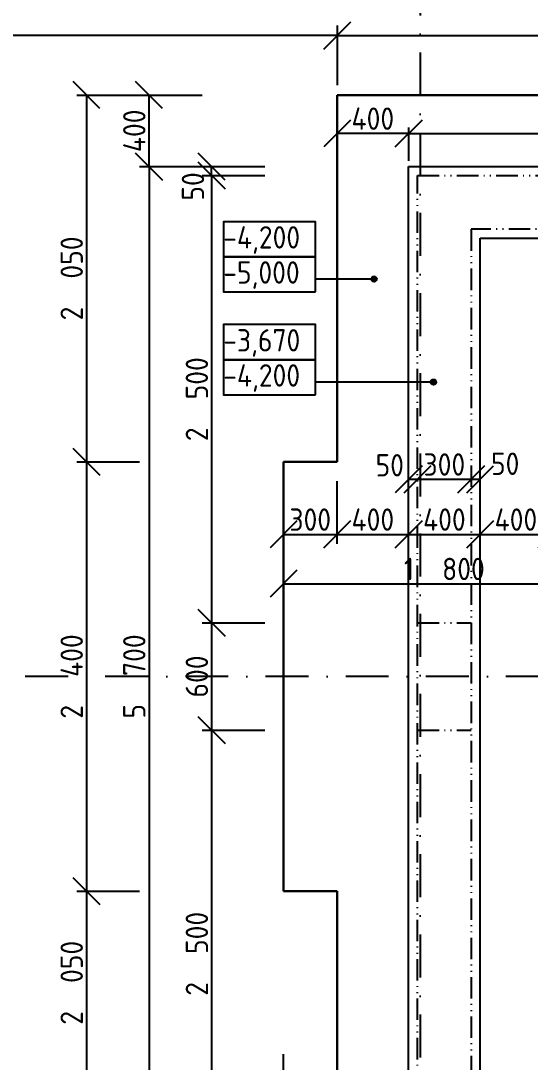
# Model space of a CAD drawing. Extents: x 4511820 to 5180432, y -1526536 to -944957.
# Drawn here: x 4987152 to 4990001, y -1487974 to -1482153 of the extents above; entities that cross this region are included whole.
import ezdxf

# ---------------------------------------------------------------- set-up
doc = ezdxf.new("R2010")
doc.units = 0
doc.header["$MEASUREMENT"] = 0
doc.linetypes.add('ACAD_ISO12W100', pattern=[22, 12, -3, 0.5, -3, 0.5, -3])
doc.linetypes.add('BODKOCIARKOVANA_3', pattern=[5.6, 3, -1.3, 0, -1.3])
doc.layers.get('0').update_dxf_attribs({"linetype": 'CONTINUOUS'})
doc.layers.get('Defpoints').update_dxf_attribs({"color": 61, "linetype": 'CONTINUOUS'})
for name, color, linetype in [('KÓTY', 4, 'CONTINUOUS'), ('MÚRY', 1, 'CONTINUOUS'), ('osi', 253, 'CONTINUOUS'), ('TENKÁ', 7, 'CONTINUOUS')]:
    doc.layers.add(name, color=color, linetype=linetype)
doc.styles.add('STYLE1', font='isocp.shx')
doc.dimstyles.new('STANDARD-50', dxfattribs={"dimtxt": 125, "dimasz": 150, "dimexe": 10, "dimexo": 200, "dimgap": 20, "dimtad": 1, "dimdsep": 46, "dimlunit": 6, "dimtxsty": 'STYLE1', "dimblk1": 'OBLIQUE', "dimblk2": 'OBLIQUE', "dimsah": 1, "dimcen": 2.5, "dimse1": 1, "dimse2": 1, "dimadec": 0, "dimazin": 0, "dimtfac": 1, "dimtmove": 1, "dimatfit": 3, "dimldrblk": 'OBLIQUE', "dimfxl": 1, "dimtolj": 1, "dimtzin": 0, "dimarcsym": 0})

# ---------------------------------------------------------------- blocks, each defined once
blk = doc.blocks.new('_OBLIQUE')
at = {"color": 0, "linetype": 'ByBlock'}
blk.add_line((-0.5, -0.5), (0.5, 0.5), dxfattribs=at)
blk = doc.blocks.new('*D43003')
at = {"layer": 'Defpoints', "color": 0}
for p in [(4986736, -1487018), (4988621, -1487018), (4988621, -1488226)]:
    blk.add_point(p, dxfattribs=at)
at = {"layer": 'KÓTY', "color": 0, "lineweight": -2}
blk.add_line((4986736, -1488226), (4988621, -1488226), dxfattribs=at)
at = {"layer": 'KÓTY', "color": 0, "linetype": 'ByBlock', "lineweight": -2, "xscale": 150, "yscale": 150, "zscale": 150, "rotation": 180}
blk.add_blockref('_OBLIQUE', (4986736, -1488226), dxfattribs=at)
at = {"layer": 'KÓTY', "color": 0, "linetype": 'ByBlock', "lineweight": -2, "xscale": 150, "yscale": 150, "zscale": 150}
blk.add_blockref('_OBLIQUE', (4988621, -1488226), dxfattribs=at)
at = {"layer": 'KÓTY', "color": 0, "insert": (4987109, -1488143.5), "char_height": 125, "attachment_point": 5, "style": 'STYLE1'}
blk.add_mtext('\\A1;1ﾠ885', dxfattribs=at)
blk = doc.blocks.new('*D43004')
at = {"layer": 'Defpoints', "color": 0}
for p in [(4988621, -1487018), (4988921, -1487018), (4988921, -1488226)]:
    blk.add_point(p, dxfattribs=at)
at = {"layer": 'KÓTY', "color": 0, "lineweight": -2}
blk.add_line((4988621, -1488226), (4988921, -1488226), dxfattribs=at)
at = {"layer": 'KÓTY', "color": 0, "linetype": 'ByBlock', "lineweight": -2, "xscale": 150, "yscale": 150, "zscale": 150, "rotation": 180}
blk.add_blockref('_OBLIQUE', (4988621, -1488226), dxfattribs=at)
at = {"layer": 'KÓTY', "color": 0, "linetype": 'ByBlock', "lineweight": -2, "xscale": 150, "yscale": 150, "zscale": 150}
blk.add_blockref('_OBLIQUE', (4988921, -1488226), dxfattribs=at)
at = {"layer": 'KÓTY', "color": 0, "insert": (4988771, -1488143.5), "char_height": 125, "attachment_point": 5, "style": 'STYLE1'}
blk.add_mtext('\\A1;300', dxfattribs=at)
blk = doc.blocks.new('*D43005')
at = {"layer": 'Defpoints', "color": 0}
for p in [(4993051, -1482236), (4988921, -1482568), (4993051, -1482568)]:
    blk.add_point(p, dxfattribs=at)
at = {"layer": 'KÓTY', "color": 0, "lineweight": -2}
blk.add_line((4988921, -1482236), (4993051, -1482236), dxfattribs=at)
at = {"layer": 'KÓTY', "color": 0, "linetype": 'ByBlock', "lineweight": -2, "xscale": 150, "yscale": 150, "zscale": 150, "rotation": 180}
blk.add_blockref('_OBLIQUE', (4988921, -1482236), dxfattribs=at)
at = {"layer": 'KÓTY', "color": 0, "linetype": 'ByBlock', "lineweight": -2, "xscale": 150, "yscale": 150, "zscale": 150}
blk.add_blockref('_OBLIQUE', (4993051, -1482236), dxfattribs=at)
at = {"layer": 'KÓTY', "color": 0, "insert": (4990986, -1482153.5), "char_height": 125, "attachment_point": 5, "style": 'STYLE1'}
blk.add_mtext('\\A1;4ﾠ130', dxfattribs=at)
blk = doc.blocks.new('*D43006')
at = {"layer": 'Defpoints', "color": 0}
for p in [(4981771, -1482236), (4981771, -1482568), (4988921, -1482568)]:
    blk.add_point(p, dxfattribs=at)
at = {"layer": 'KÓTY', "color": 0, "lineweight": -2}
blk.add_line((4988921, -1482236), (4981771, -1482236), dxfattribs=at)
at = {"layer": 'KÓTY', "color": 0, "linetype": 'ByBlock', "lineweight": -2, "xscale": 150, "yscale": 150, "zscale": 150, "rotation": 180}
blk.add_blockref('_OBLIQUE', (4981771, -1482236), dxfattribs=at)
at = {"layer": 'KÓTY', "color": 0, "linetype": 'ByBlock', "lineweight": -2, "xscale": 150, "yscale": 150, "zscale": 150}
blk.add_blockref('_OBLIQUE', (4988921, -1482236), dxfattribs=at)
at = {"layer": 'KÓTY', "color": 0, "insert": (4985346, -1482153.5), "char_height": 125, "attachment_point": 5, "style": 'STYLE1'}
blk.add_mtext('\\A1;7ﾠ150', dxfattribs=at)
blk = doc.blocks.new('*D43007')
at = {"layer": 'Defpoints', "color": 0}
for p in [(4988578.5, -1482568), (4987519.5, -1484618), (4988578.5, -1484618)]:
    blk.add_point(p, dxfattribs=at)
at = {"layer": 'KÓTY', "color": 0, "lineweight": -2}
blk.add_line((4987519.5, -1482568), (4987519.5, -1484618), dxfattribs=at)
at = {"layer": 'KÓTY', "color": 0, "linetype": 'ByBlock', "lineweight": -2, "xscale": 150, "yscale": 150, "zscale": 150}
for p, rotation in [((4987519.5, -1482568), 90), ((4987519.5, -1484618), 270)]:
    blk.add_blockref('_OBLIQUE', p, dxfattribs=dict(at, rotation=rotation))
at = {"layer": 'KÓTY', "color": 0, "insert": (4987437, -1483593), "char_height": 125, "attachment_point": 5, "rotation": 90, "style": 'STYLE1'}
blk.add_mtext('\\A1;2ﾠ050', dxfattribs=at)
blk = doc.blocks.new('*D43008')
at = {"layer": 'Defpoints', "color": 0}
for p in [(4988278.5, -1484618), (4987519.5, -1487018), (4988278.5, -1487018)]:
    blk.add_point(p, dxfattribs=at)
at = {"layer": 'KÓTY', "color": 0, "lineweight": -2}
blk.add_line((4987519.5, -1484618), (4987519.5, -1487018), dxfattribs=at)
at = {"layer": 'KÓTY', "color": 0, "linetype": 'ByBlock', "lineweight": -2, "xscale": 150, "yscale": 150, "zscale": 150}
for p, rotation in [((4987519.5, -1484618), 90), ((4987519.5, -1487018), 270)]:
    blk.add_blockref('_OBLIQUE', p, dxfattribs=dict(at, rotation=rotation))
at = {"layer": 'KÓTY', "color": 0, "insert": (4987437, -1485818), "char_height": 125, "attachment_point": 5, "rotation": 90, "style": 'STYLE1'}
blk.add_mtext('\\A1;2ﾠ400', dxfattribs=at)
blk = doc.blocks.new('*D43010')
at = {"layer": 'Defpoints', "color": 0}
for p in [(4988578.5, -1487018), (4987519.5, -1489068), (4988578.5, -1489068)]:
    blk.add_point(p, dxfattribs=at)
at = {"layer": 'KÓTY', "color": 0, "lineweight": -2}
blk.add_line((4987519.5, -1487018), (4987519.5, -1489068), dxfattribs=at)
at = {"layer": 'KÓTY', "color": 0, "linetype": 'ByBlock', "lineweight": -2, "xscale": 150, "yscale": 150, "zscale": 150}
for p, rotation in [((4987519.5, -1487018), 90), ((4987519.5, -1489068), 270)]:
    blk.add_blockref('_OBLIQUE', p, dxfattribs=dict(at, rotation=rotation))
at = {"layer": 'KÓTY', "color": 0, "insert": (4987437, -1487530), "char_height": 125, "attachment_point": 5, "rotation": 90, "style": 'STYLE1'}
blk.add_mtext('\\A1;2ﾠ050', dxfattribs=at)
blk = doc.blocks.new('*D43020')
at = {"layer": 'Defpoints', "color": 0}
for p in [(4988621, -1484618), (4990421, -1484618), (4990421, -1485299.5)]:
    blk.add_point(p, dxfattribs=at)
at = {"layer": 'KÓTY', "color": 0, "lineweight": -2}
blk.add_line((4988621, -1485299.5), (4990421, -1485299.5), dxfattribs=at)
at = {"layer": 'KÓTY', "color": 0, "linetype": 'ByBlock', "lineweight": -2, "xscale": 150, "yscale": 150, "zscale": 150, "rotation": 180}
blk.add_blockref('_OBLIQUE', (4988621, -1485299.5), dxfattribs=at)
at = {"layer": 'KÓTY', "color": 0, "linetype": 'ByBlock', "lineweight": -2, "xscale": 150, "yscale": 150, "zscale": 150}
blk.add_blockref('_OBLIQUE', (4990421, -1485299.5), dxfattribs=at)
at = {"layer": 'KÓTY', "color": 0, "insert": (4989521, -1485217), "char_height": 125, "attachment_point": 5, "style": 'STYLE1'}
blk.add_mtext('\\A1;1ﾠ800', dxfattribs=at)
blk = doc.blocks.new('*D43021')
at = {"layer": 'Defpoints', "color": 0}
for p in [(4989521, -1485518), (4988219.5, -1486118), (4989521, -1486118)]:
    blk.add_point(p, dxfattribs=at)
at = {"layer": 'KÓTY', "color": 0, "lineweight": -2}
blk.add_line((4988219.5, -1485518), (4988219.5, -1486118), dxfattribs=at)
at = {"layer": 'KÓTY', "color": 0, "linetype": 'ByBlock', "lineweight": -2, "xscale": 150, "yscale": 150, "zscale": 150}
for p, rotation in [((4988219.5, -1485518), 90), ((4988219.5, -1486118), 270)]:
    blk.add_blockref('_OBLIQUE', p, dxfattribs=dict(at, rotation=rotation))
at = {"layer": 'KÓTY', "color": 0, "insert": (4988137, -1485818), "char_height": 125, "attachment_point": 5, "rotation": 90, "style": 'STYLE1'}
blk.add_mtext('\\A1;600', dxfattribs=at)
blk = doc.blocks.new('*D43022')
at = {"layer": 'Defpoints', "color": 0}
for p in [(4987869.5, -1482568), (4989321, -1482568), (4989321, -1482968)]:
    blk.add_point(p, dxfattribs=at)
at = {"layer": 'KÓTY', "color": 0, "lineweight": -2}
blk.add_line((4987869.5, -1482968), (4987869.5, -1482568), dxfattribs=at)
at = {"layer": 'KÓTY', "color": 0, "linetype": 'ByBlock', "lineweight": -2, "xscale": 150, "yscale": 150, "zscale": 150}
for p, rotation in [((4987869.5, -1482568), 90), ((4987869.5, -1482968), 270)]:
    blk.add_blockref('_OBLIQUE', p, dxfattribs=dict(at, rotation=rotation))
at = {"layer": 'KÓTY', "color": 0, "insert": (4987787, -1482768), "char_height": 125, "attachment_point": 5, "rotation": 90, "style": 'STYLE1'}
blk.add_mtext('\\A1;400', dxfattribs=at)
blk = doc.blocks.new('*D43023')
at = {"layer": 'Defpoints', "color": 0}
for p in [(4989321, -1482968), (4987869.5, -1488668), (4989321, -1488668)]:
    blk.add_point(p, dxfattribs=at)
at = {"layer": 'KÓTY', "color": 0, "lineweight": -2}
blk.add_line((4987869.5, -1482968), (4987869.5, -1488668), dxfattribs=at)
at = {"layer": 'KÓTY', "color": 0, "linetype": 'ByBlock', "lineweight": -2, "xscale": 150, "yscale": 150, "zscale": 150}
for p, rotation in [((4987869.5, -1482968), 90), ((4987869.5, -1488668), 270)]:
    blk.add_blockref('_OBLIQUE', p, dxfattribs=dict(at, rotation=rotation))
at = {"layer": 'KÓTY', "color": 0, "insert": (4987787, -1485818), "char_height": 125, "attachment_point": 5, "rotation": 90, "style": 'STYLE1'}
blk.add_mtext('\\A1;5ﾠ700', dxfattribs=at)
blk = doc.blocks.new('*D43025')
at = {"layer": 'Defpoints', "color": 0}
for p in [(4989371, -1486118), (4988219.5, -1488618), (4989371, -1488618)]:
    blk.add_point(p, dxfattribs=at)
at = {"layer": 'KÓTY', "color": 0, "lineweight": -2}
blk.add_line((4988219.5, -1486118), (4988219.5, -1488618), dxfattribs=at)
at = {"layer": 'KÓTY', "color": 0, "linetype": 'ByBlock', "lineweight": -2, "xscale": 150, "yscale": 150, "zscale": 150}
for p, rotation in [((4988219.5, -1486118), 90), ((4988219.5, -1488618), 270)]:
    blk.add_blockref('_OBLIQUE', p, dxfattribs=dict(at, rotation=rotation))
at = {"layer": 'KÓTY', "color": 0, "insert": (4988137, -1487368), "char_height": 125, "attachment_point": 5, "rotation": 90, "style": 'STYLE1'}
blk.add_mtext('\\A1;2ﾠ500', dxfattribs=at)
blk = doc.blocks.new('*D43026')
at = {"layer": 'Defpoints', "color": 0}
for p in [(4989371, -1483018), (4988219.5, -1485518), (4989521, -1485518)]:
    blk.add_point(p, dxfattribs=at)
at = {"layer": 'KÓTY', "color": 0, "lineweight": -2}
blk.add_line((4988219.5, -1483018), (4988219.5, -1485518), dxfattribs=at)
at = {"layer": 'KÓTY', "color": 0, "linetype": 'ByBlock', "lineweight": -2, "xscale": 150, "yscale": 150, "zscale": 150}
for p, rotation in [((4988219.5, -1483018), 90), ((4988219.5, -1485518), 270)]:
    blk.add_blockref('_OBLIQUE', p, dxfattribs=dict(at, rotation=rotation))
at = {"layer": 'KÓTY', "color": 0, "insert": (4988137, -1484268), "char_height": 125, "attachment_point": 5, "rotation": 90, "style": 'STYLE1'}
blk.add_mtext('\\A1;2ﾠ500', dxfattribs=at)
blk = doc.blocks.new('*D43027')
at = {"layer": 'Defpoints', "color": 0}
for p in [(4988219.5, -1482968), (4989371, -1482968), (4989371, -1483018)]:
    blk.add_point(p, dxfattribs=at)
at = {"layer": 'KÓTY', "color": 0, "lineweight": -2}
blk.add_line((4988219.5, -1483018), (4988219.5, -1482968), dxfattribs=at)
at = {"layer": 'KÓTY', "color": 0, "linetype": 'ByBlock', "lineweight": -2, "xscale": 150, "yscale": 150, "zscale": 150}
for p, rotation in [((4988219.5, -1482968), 90), ((4988219.5, -1483018), 270)]:
    blk.add_blockref('_OBLIQUE', p, dxfattribs=dict(at, rotation=rotation))
at = {"layer": 'KÓTY', "color": 0, "insert": (4988115, -1483079), "char_height": 125, "attachment_point": 5, "rotation": 90, "style": 'STYLE1'}
blk.add_mtext('\\A1;50', dxfattribs=at)
blk = doc.blocks.new('*D43029')
at = {"layer": 'Defpoints', "color": 0}
for p in [(4988621, -1484618), (4988921, -1484618), (4988921, -1485023.5)]:
    blk.add_point(p, dxfattribs=at)
at = {"layer": 'KÓTY', "color": 0, "lineweight": -2}
blk.add_line((4988621, -1485023.5), (4988921, -1485023.5), dxfattribs=at)
at = {"layer": 'KÓTY', "color": 0, "linetype": 'ByBlock', "lineweight": -2, "xscale": 150, "yscale": 150, "zscale": 150, "rotation": 180}
blk.add_blockref('_OBLIQUE', (4988621, -1485023.5), dxfattribs=at)
at = {"layer": 'KÓTY', "color": 0, "linetype": 'ByBlock', "lineweight": -2, "xscale": 150, "yscale": 150, "zscale": 150}
blk.add_blockref('_OBLIQUE', (4988921, -1485023.5), dxfattribs=at)
at = {"layer": 'KÓTY', "color": 0, "insert": (4988771, -1484941), "char_height": 125, "attachment_point": 5, "style": 'STYLE1'}
blk.add_mtext('\\A1;300', dxfattribs=at)
blk = doc.blocks.new('*D43030')
at = {"layer": 'Defpoints', "color": 0}
for p in [(4988921, -1484618), (4989321, -1484618), (4989321, -1485023.5)]:
    blk.add_point(p, dxfattribs=at)
at = {"layer": 'KÓTY', "color": 0, "lineweight": -2}
blk.add_line((4988921, -1485023.5), (4989321, -1485023.5), dxfattribs=at)
at = {"layer": 'KÓTY', "color": 0, "linetype": 'ByBlock', "lineweight": -2, "xscale": 150, "yscale": 150, "zscale": 150, "rotation": 180}
blk.add_blockref('_OBLIQUE', (4988921, -1485023.5), dxfattribs=at)
at = {"layer": 'KÓTY', "color": 0, "linetype": 'ByBlock', "lineweight": -2, "xscale": 150, "yscale": 150, "zscale": 150}
blk.add_blockref('_OBLIQUE', (4989321, -1485023.5), dxfattribs=at)
at = {"layer": 'KÓTY', "color": 0, "insert": (4989121, -1484941), "char_height": 125, "attachment_point": 5, "style": 'STYLE1'}
blk.add_mtext('\\A1;400', dxfattribs=at)
blk = doc.blocks.new('*D43031')
at = {"layer": 'Defpoints', "color": 0}
for p in [(4989321, -1485023.5), (4989721, -1485023.5), (4989721, -1485023.5)]:
    blk.add_point(p, dxfattribs=at)
at = {"layer": 'KÓTY', "color": 0, "lineweight": -2}
blk.add_line((4989321, -1485023.5), (4989721, -1485023.5), dxfattribs=at)
at = {"layer": 'KÓTY', "color": 0, "linetype": 'ByBlock', "lineweight": -2, "xscale": 150, "yscale": 150, "zscale": 150, "rotation": 180}
blk.add_blockref('_OBLIQUE', (4989321, -1485023.5), dxfattribs=at)
at = {"layer": 'KÓTY', "color": 0, "linetype": 'ByBlock', "lineweight": -2, "xscale": 150, "yscale": 150, "zscale": 150}
blk.add_blockref('_OBLIQUE', (4989721, -1485023.5), dxfattribs=at)
at = {"layer": 'KÓTY', "color": 0, "insert": (4989521, -1484941), "char_height": 125, "attachment_point": 5, "style": 'STYLE1'}
blk.add_mtext('\\A1;400', dxfattribs=at)
blk = doc.blocks.new('*D43032')
at = {"layer": 'Defpoints', "color": 0}
for p in [(4990121, -1484618), (4989721, -1485023.5), (4990121, -1485023.5)]:
    blk.add_point(p, dxfattribs=at)
at = {"layer": 'KÓTY', "color": 0, "lineweight": -2}
blk.add_line((4989721, -1485023.5), (4990121, -1485023.5), dxfattribs=at)
at = {"layer": 'KÓTY', "color": 0, "linetype": 'ByBlock', "lineweight": -2, "xscale": 150, "yscale": 150, "zscale": 150, "rotation": 180}
blk.add_blockref('_OBLIQUE', (4989721, -1485023.5), dxfattribs=at)
at = {"layer": 'KÓTY', "color": 0, "linetype": 'ByBlock', "lineweight": -2, "xscale": 150, "yscale": 150, "zscale": 150}
blk.add_blockref('_OBLIQUE', (4990121, -1485023.5), dxfattribs=at)
at = {"layer": 'KÓTY', "color": 0, "insert": (4989921, -1484941), "char_height": 125, "attachment_point": 5, "style": 'STYLE1'}
blk.add_mtext('\\A1;400', dxfattribs=at)
blk = doc.blocks.new('*D43034')
at = {"layer": 'Defpoints', "color": 0}
for p in [(4989371, -1484715.5), (4989321, -1485023.5), (4989371, -1485023.5)]:
    blk.add_point(p, dxfattribs=at)
at = {"layer": 'KÓTY', "color": 0, "lineweight": -2}
blk.add_line((4989321, -1484715.5), (4989371, -1484715.5), dxfattribs=at)
at = {"layer": 'KÓTY', "color": 0, "linetype": 'ByBlock', "lineweight": -2, "xscale": 150, "yscale": 150, "zscale": 150, "rotation": 180}
blk.add_blockref('_OBLIQUE', (4989321, -1484715.5), dxfattribs=at)
at = {"layer": 'KÓTY', "color": 0, "linetype": 'ByBlock', "lineweight": -2, "xscale": 150, "yscale": 150, "zscale": 150}
blk.add_blockref('_OBLIQUE', (4989371, -1484715.5), dxfattribs=at)
at = {"layer": 'KÓTY', "color": 0, "insert": (4989215.5, -1484637.5), "char_height": 125, "attachment_point": 5, "style": 'STYLE1'}
blk.add_mtext('\\A1;50', dxfattribs=at)
blk = doc.blocks.new('*D43035')
at = {"layer": 'Defpoints', "color": 0}
for p in [(4989371, -1484715.5), (4989671, -1484715.5), (4989671, -1484715.5)]:
    blk.add_point(p, dxfattribs=at)
at = {"layer": 'KÓTY', "color": 0, "lineweight": -2}
blk.add_line((4989371, -1484715.5), (4989671, -1484715.5), dxfattribs=at)
at = {"layer": 'KÓTY', "color": 0, "linetype": 'ByBlock', "lineweight": -2, "xscale": 150, "yscale": 150, "zscale": 150, "rotation": 180}
blk.add_blockref('_OBLIQUE', (4989371, -1484715.5), dxfattribs=at)
at = {"layer": 'KÓTY', "color": 0, "linetype": 'ByBlock', "lineweight": -2, "xscale": 150, "yscale": 150, "zscale": 150}
blk.add_blockref('_OBLIQUE', (4989671, -1484715.5), dxfattribs=at)
at = {"layer": 'KÓTY', "color": 0, "insert": (4989521, -1484633), "char_height": 125, "attachment_point": 5, "style": 'STYLE1'}
blk.add_mtext('\\A1;300', dxfattribs=at)
blk = doc.blocks.new('*D43036')
at = {"layer": 'Defpoints', "color": 0}
for p in [(4989671, -1484715.5), (4989721, -1484715.5), (4989721, -1484715.5)]:
    blk.add_point(p, dxfattribs=at)
at = {"layer": 'KÓTY', "color": 0, "lineweight": -2}
blk.add_line((4989671, -1484715.5), (4989721, -1484715.5), dxfattribs=at)
at = {"layer": 'KÓTY', "color": 0, "linetype": 'ByBlock', "lineweight": -2, "xscale": 150, "yscale": 150, "zscale": 150, "rotation": 180}
blk.add_blockref('_OBLIQUE', (4989671, -1484715.5), dxfattribs=at)
at = {"layer": 'KÓTY', "color": 0, "linetype": 'ByBlock', "lineweight": -2, "xscale": 150, "yscale": 150, "zscale": 150}
blk.add_blockref('_OBLIQUE', (4989721, -1484715.5), dxfattribs=at)
at = {"layer": 'KÓTY', "color": 0, "insert": (4989861, -1484629), "char_height": 125, "attachment_point": 5, "style": 'STYLE1'}
blk.add_mtext('\\A1;50', dxfattribs=at)
blk = doc.blocks.new('*D43086')
at = {"layer": 'Defpoints', "color": 0}
for p in [(4988921, -1482782.5), (4988921, -1482968), (4989321, -1482968)]:
    blk.add_point(p, dxfattribs=at)
at = {"layer": 'KÓTY', "color": 0, "lineweight": -2}
blk.add_line((4989321, -1482782.5), (4988921, -1482782.5), dxfattribs=at)
at = {"layer": 'KÓTY', "color": 0, "linetype": 'ByBlock', "lineweight": -2, "xscale": 150, "yscale": 150, "zscale": 150, "rotation": 180}
blk.add_blockref('_OBLIQUE', (4988921, -1482782.5), dxfattribs=at)
at = {"layer": 'KÓTY', "color": 0, "linetype": 'ByBlock', "lineweight": -2, "xscale": 150, "yscale": 150, "zscale": 150}
blk.add_blockref('_OBLIQUE', (4989321, -1482782.5), dxfattribs=at)
at = {"layer": 'KÓTY', "color": 0, "insert": (4989121, -1482700), "char_height": 125, "attachment_point": 5, "style": 'STYLE1'}
blk.add_mtext('\\A1;400', dxfattribs=at)
blk = doc.blocks.new('*D43087')
at = {"layer": 'Defpoints', "color": 0}
for p in [(4993851, -1482782.5), (4989321, -1482968), (4993851, -1482968)]:
    blk.add_point(p, dxfattribs=at)
at = {"layer": 'KÓTY', "color": 0, "lineweight": -2}
blk.add_line((4989321, -1482782.5), (4993851, -1482782.5), dxfattribs=at)
at = {"layer": 'KÓTY', "color": 0, "linetype": 'ByBlock', "lineweight": -2, "xscale": 150, "yscale": 150, "zscale": 150, "rotation": 180}
blk.add_blockref('_OBLIQUE', (4989321, -1482782.5), dxfattribs=at)
at = {"layer": 'KÓTY', "color": 0, "linetype": 'ByBlock', "lineweight": -2, "xscale": 150, "yscale": 150, "zscale": 150}
blk.add_blockref('_OBLIQUE', (4993851, -1482782.5), dxfattribs=at)
at = {"layer": 'KÓTY', "color": 0, "insert": (4991586, -1482700), "char_height": 125, "attachment_point": 5, "style": 'STYLE1'}
blk.add_mtext('\\A1;4ﾠ530', dxfattribs=at)

msp = doc.modelspace()

# ---------------------------------------------------------------- hatches: boundary and pattern name
at = {"layer": 'KÓTY', "ltscale": 0.25}
for points in [[(4989113, -1483596.5, 1), (4989143, -1483596.5, 1)], [(4989445, -1484172, 1), (4989475, -1484172, 1)]]:
    msp.add_hatch(color=256, dxfattribs=at).paths.add_polyline_path(points)

# ---------------------------------------------------------------- linework, layer by layer
at = {"layer": 'KÓTY'}
for p, q in [((4988921, -1482180), (4988921, -1482512)), ((4987466.097, -1482568), (4987816.097, -1482568)), ((4987816.097, -1482568), (4988166.097, -1482568)), ((4989321, -1482750), (4989321, -1482935.5)), ((4987816.097, -1482968), (4988166.097, -1482968)), ((4988166.097, -1482968), (4988516.097, -1482968)), ((4988166.097, -1483018), (4988516.097, -1483018)), ((4989128, -1483596.5), (4988800.316, -1483596.5)), ((4989460, -1484172), (4988800.316, -1484172)), ((4987466.097, -1484618), (4987816.097, -1484618)), ((4988921, -1485076.903), (4988921, -1484726.903)), ((4988166.097, -1485518), (4988516.097, -1485518)), ((4988166.097, -1486118), (4988516.097, -1486118)), ((4987466.097, -1487018), (4987816.097, -1487018)), ((4988621, -1488279.403), (4988621, -1487929.403))]:
    msp.add_line(p, q, dxfattribs=at)
at = {"layer": 'KÓTY', "ltscale": 0.25}
for centre in [(4989128, -1483596.5), (4989460, -1484172)]:
    msp.add_circle(centre, 15, dxfattribs=at)
at = {"layer": 'MÚRY', "linetype": 'Continuous', "lineweight": 30}
for p, q in [((4988921, -1482568), (4993051, -1482568)), ((4988921, -1484618), (4988921, -1482568)), ((4988621, -1484618), (4988921, -1484618)), ((4988621, -1487018), (4988621, -1484618)), ((4988621, -1487018), (4988921, -1487018)), ((4988921, -1489068), (4988921, -1487018))]:
    msp.add_line(p, q, dxfattribs=at)
at = {"layer": 'osi', "linetype": 'BODKOCIARKOVANA_3', "ltscale": 80}
for p, q in [((4989386, -1463510.809), (4989386, -1502135.094)), ((5043429.122, -1485818), (4978440.258, -1485818))]:
    msp.add_line(p, q, dxfattribs=at)
at = {"layer": 'TENKÁ'}
for p, q in [((4989321, -1488668), (4989321, -1482968)), ((4989321, -1482968), (4993851, -1482968)), ((4989721, -1488268), (4989721, -1483368)), ((4989721, -1483368), (4991296, -1483368))]:
    msp.add_line(p, q, dxfattribs=at)
at = {"layer": 'TENKÁ', "color": 40, "linetype": 'ACAD_ISO12W100', "ltscale": 10}
for p, q in [((4989371, -1488618), (4989371, -1483018)), ((4989371, -1483018), (4993871, -1483018)), ((4991321, -1483318), (4989671, -1483318)), ((4989671, -1483318), (4989671, -1488318)), ((4989371, -1485518), (4989671, -1485518)), ((4989371, -1486118), (4989671, -1486118))]:
    msp.add_line(p, q, dxfattribs=at)
at = {"layer": 'TENKÁ', "ltscale": 0.25}
for points in [[(4988800.316, -1483472), (4988800.316, -1483275.75), (4988285.684, -1483275.75), (4988285.684, -1483472)], [(4988800.316, -1483668.25), (4988800.316, -1483472), (4988285.684, -1483472), (4988285.684, -1483668.25)], [(4988800.316, -1484047.5), (4988800.316, -1483851.25), (4988285.684, -1483851.25), (4988285.684, -1484047.5)], [(4988800.316, -1484243.75), (4988800.316, -1484047.5), (4988285.684, -1484047.5), (4988285.684, -1484243.75)]]:
    msp.add_lwpolyline(points, close=True, dxfattribs=at)

# ---------------------------------------------------------------- texts
at = {"layer": 'TENKÁ', "ltscale": 0.25, "style": 'STYLE1'}
for s, p in [('-4,200', (4988284.573, -1483425.951)), ('-5,000', (4988284.573, -1483622.201)), ('-3,670', (4988284.573, -1484001.451)), ('-4,200', (4988284.573, -1484197.701))]:
    msp.add_text(s, height=125, dxfattribs=at).set_placement(p)

# ---------------------------------------------------------------- dimensions: what is measured, and where the dimension line sits
at = {"layer": 'KÓTY'}
for base, p1, p2, picture, middle in [((4981771, -1482236), (4988921, -1482568), (4981771, -1482568), '*D43006', (4985346, -1482153.457)), ((4993051, -1482236), (4988921, -1482568), (4993051, -1482568), '*D43005', (4990986, -1482153.457)), ((4989671, -1484715.5), (4989371, -1484715.5), (4989671, -1484715.5), '*D43035', (4989521, -1484633)), ((4990421, -1485299.5), (4988621, -1484618), (4990421, -1484618), '*D43020', (4989521, -1485216.957)), ((4988921, -1485023.5), (4988621, -1484618), (4988921, -1484618), '*D43029', (4988771, -1484941)), ((4989321, -1485023.5), (4988921, -1484618), (4989321, -1484618), '*D43030', (4989121, -1484941)), ((4990121, -1485023.5), (4989721, -1485023.5), (4990121, -1484618), '*D43032', (4989921, -1484941)), ((4989721, -1485023.5), (4989321, -1485023.5), (4989721, -1485023.5), '*D43031', (4989521, -1484941)), ((4988921, -1488226), (4988621, -1487018), (4988921, -1487018), '*D43004', (4988771, -1488143.5))]:
    dim = msp.add_linear_dim(base=base, p1=p1, p2=p2, dimstyle='STANDARD-50', override={"dimtxsty": 'STYLE1', "dimldrblk": 'OBLIQUE'}, dxfattribs=at)
    dim.commit()
    dim.dimension.update_dxf_attribs({"geometry": picture, "text_midpoint": middle})
for base, p1, p2, picture, middle in [((4987519.5, -1484618), (4988578.5, -1482568), (4988578.5, -1484618), '*D43007', (4987436.957, -1483593)), ((4987869.5, -1482568), (4989321, -1482968), (4989321, -1482568), '*D43022', (4987787, -1482768)), ((4987869.5, -1488668), (4989321, -1482968), (4989321, -1488668), '*D43023', (4987786.957, -1485818)), ((4988219.5, -1485518), (4989371, -1483018), (4989521, -1485518), '*D43026', (4988136.957, -1484268)), ((4987519.5, -1487018), (4988278.5, -1484618), (4988278.5, -1487018), '*D43008', (4987436.957, -1485818)), ((4988219.5, -1486118), (4989521, -1485518), (4989521, -1486118), '*D43021', (4988137, -1485818)), ((4988219.5, -1488618), (4989371, -1486118), (4989371, -1488618), '*D43025', (4988136.957, -1487368))]:
    dim = msp.add_linear_dim(base=base, p1=p1, p2=p2, angle=90, dimstyle='STANDARD-50', override={"dimtxsty": 'STYLE1', "dimldrblk": 'OBLIQUE'}, dxfattribs=at)
    dim.commit()
    dim.dimension.update_dxf_attribs({"geometry": picture, "text_midpoint": middle})
for base, p2, picture, middle in [((4988921, -1482782.5), (4988921, -1482968), '*D43086', (4989121, -1482700)), ((4993851, -1482782.5), (4993851, -1482968), '*D43087', (4991586, -1482699.957))]:
    dim = msp.add_linear_dim(base=base, p1=(4989321, -1482968), p2=p2, dimstyle='STANDARD-50', dxfattribs=at)
    dim.commit()
    dim.dimension.update_dxf_attribs({"geometry": picture, "text_midpoint": middle})
for base, p1, p2, picture, middle in [((4988219.5, -1482968), (4989371, -1483018), (4989371, -1482968), '*D43027', (4988197.5, -1483079)), ((4987519.5, -1489068), (4988578.5, -1487018), (4988578.5, -1489068), '*D43010', (4987519.5, -1487530))]:
    dim = msp.add_linear_dim(base=base, p1=p1, p2=p2, angle=90, dimstyle='STANDARD-50', override={"dimtxsty": 'STYLE1', "dimldrblk": 'OBLIQUE'}, dxfattribs=at)
    dim.commit()
    dim.dimension.update_dxf_attribs({"geometry": picture, "text_midpoint": middle, "dimtype": 160})
for base, p1, p2, picture, middle in [((4989371, -1484715.5), (4989321, -1485023.5), (4989371, -1485023.5), '*D43034', (4989215.5, -1484720)), ((4989721, -1484715.5), (4989671, -1484715.5), (4989721, -1484715.5), '*D43036', (4989861, -1484711.5)), ((4988621, -1488226), (4986736, -1487018), (4988621, -1487018), '*D43003', (4987109, -1488226))]:
    dim = msp.add_linear_dim(base=base, p1=p1, p2=p2, dimstyle='STANDARD-50', override={"dimtxsty": 'STYLE1', "dimldrblk": 'OBLIQUE'}, dxfattribs=at)
    dim.commit()
    dim.dimension.update_dxf_attribs({"geometry": picture, "text_midpoint": middle, "dimtype": 160})

doc.saveas('drawing.dxf')
